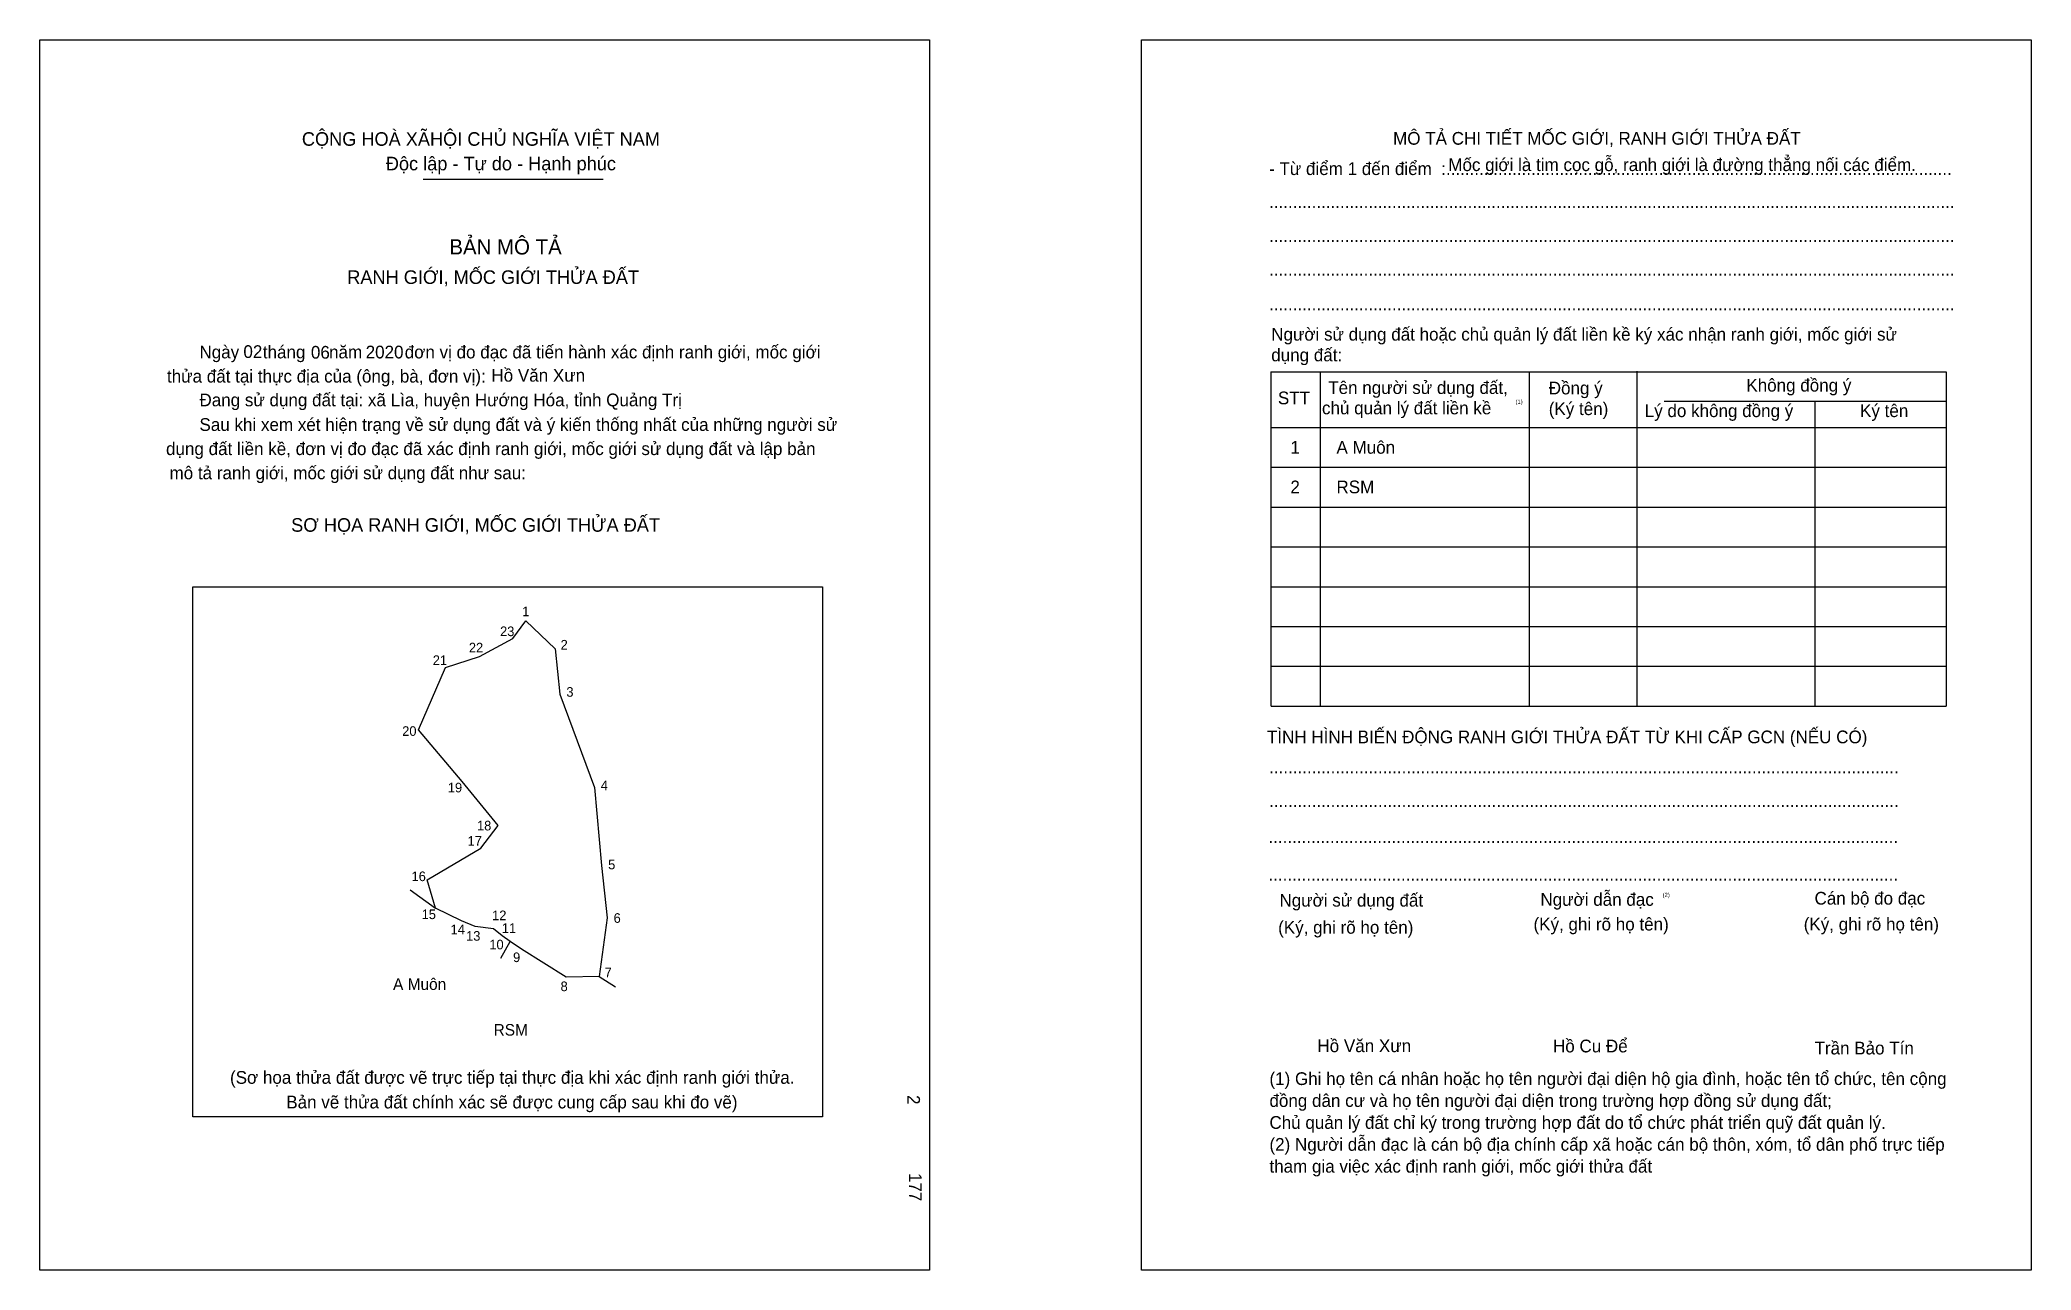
# Model space of a CAD drawing. Extents: x 552695 to 553610, y 1819762 to 1820328.
import ezdxf

# ---------------------------------------------------------------- set-up
doc = ezdxf.new("R2010")
doc.units = 0
for name, color, linetype in [('bmtKhungInTrang1', 7, 'Continuous'), ('bmtKhungInTrang2', 7, 'Continuous'), ('bmtNoiDung', 7, 'Continuous'), ('bmtTemplate', 7, 'Continuous'), ('CanhThua', 7, 'Continuous'), ('RauThua', 7, 'Continuous'), ('SoHieuDinhThua', 7, 'Continuous'), ('TenChuLanCan', 7, 'Continuous')]:
    doc.layers.add(name, color=color, linetype=linetype)

msp = doc.modelspace()

# ---------------------------------------------------------------- linework, layer by layer
at = {"layer": 'bmtKhungInTrang1'}
msp.add_lwpolyline([(552695.09, 1820327.62), (553103.74, 1820327.62), (553103.74, 1819762.4), (552695.09, 1819762.4)], close=True, dxfattribs=at)
at = {"layer": 'bmtKhungInTrang2'}
msp.add_lwpolyline([(553201.2, 1820327.62), (553609.85, 1820327.62), (553609.85, 1819762.4), (553201.2, 1819762.4)], close=True, dxfattribs=at)
at = {"layer": 'bmtTemplate'}
for p, q in [((552871.19, 1820263.57), (552953.83, 1820263.57)), ((553283.18, 1820175.17), (553283.18, 1820021.51)), ((553379.31, 1820175.17), (553379.31, 1820021.51)), ((553428.77, 1820175.36), (553428.77, 1820021.51)), ((553570.73, 1820175.17), (553570.73, 1820021.51)), ((553441.31, 1820161.64), (553570.73, 1820161.64)), ((553260.76, 1820149.56), (553570.73, 1820149.56)), ((553260.76, 1820131.27), (553570.73, 1820131.27)), ((553260.76, 1820112.98), (553570.73, 1820112.98)), ((553260.76, 1820094.68), (553570.73, 1820094.68)), ((553260.76, 1820076.39), (553570.73, 1820076.39)), ((553260.76, 1820058.1), (553570.73, 1820058.1)), ((553260.76, 1820039.81), (553570.73, 1820039.81)), ((553260.76, 1820021.51), (553570.73, 1820021.51))]:
    msp.add_line(p, q, dxfattribs=at)
for points in [[(553260.57, 1820175.17), (553570.73, 1820175.17)], [(553260.57, 1820175.17), (553260.57, 1820021.51)], [(553510.4, 1820161.45), (553510.4, 1820021.51)]]:
    msp.add_lwpolyline(points, dxfattribs=at)
msp.add_lwpolyline([(552765.39, 1819832.8), (552765.39, 1820076.37), (553054.55, 1820076.37), (553054.55, 1819832.8)], close=True, dxfattribs=at)
at = {"layer": 'CanhThua'}
for p, q in [((552897.02, 1820044.33), (552912.39, 1820052.55)), ((552912.39, 1820052.55), (552918.32, 1820060.66)), ((552918.32, 1820060.66), (552931.85, 1820047.77)), ((552881.4, 1820039.34), (552897.02, 1820044.33)), ((552931.85, 1820047.77), (552934.02, 1820027.04)), ((552869.07, 1820010.71), (552881.4, 1820039.34)), ((552934.02, 1820027.04), (552949.95, 1819984.1)), ((552889.03, 1819986.92), (552869.07, 1820010.71)), ((552905.61, 1819966.76), (552889.03, 1819986.92)), ((552949.95, 1819984.1), (552953.17, 1819948.33)), ((552897.64, 1819956.31), (552905.61, 1819966.76)), ((552873.09, 1819941.71), (552897.64, 1819956.31)), ((552953.17, 1819948.33), (552955.75, 1819924.25)), ((552876.9, 1819928.74), (552873.09, 1819941.71)), ((552888.79, 1819922.96), (552876.9, 1819928.74)), ((552955.75, 1819924.25), (552952.02, 1819897.35)), ((552895.04, 1819920.23), (552888.79, 1819922.96)), ((552903.45, 1819919.28), (552895.04, 1819920.23)), ((552907.53, 1819916.02), (552903.45, 1819919.28)), ((552911.18, 1819913.47), (552907.53, 1819916.02)), ((552916.4, 1819909.82), (552911.18, 1819913.47)), ((552936.91, 1819897.05), (552916.4, 1819909.82)), ((552952.02, 1819897.35), (552936.91, 1819897.05))]:
    msp.add_line(p, q, dxfattribs=at)
at = {"layer": 'RauThua'}
for p, q in [((552865.24, 1819937.11), (552876.9, 1819928.74)), ((552906.85, 1819905.72), (552911.18, 1819913.47)), ((552952.02, 1819897.35), (552959.46, 1819892.62))]:
    msp.add_line(p, q, dxfattribs=at)

# ---------------------------------------------------------------- texts
at = {"layer": 'bmtNoiDung'}
for s, height, p in [('02', 5.847, (552788.6, 1820181.47)), ('06', 5.847, (552819.61, 1820181.15)), ('2020', 5.847, (552844.76, 1820181.27)), ('Hồ Văn Xưn', 5.847, (552902.53, 1820170.59)), ('A Muôn ', 5.847, (553290.72, 1820137.49)), ('1', 5.85, (553269.56, 1820137.49)), ('2', 5.85, (553269.56, 1820119.29)), ('RSM ', 5.847, (553290.72, 1820119.29)), ('Hồ Văn Xưn', 5.847, (553281.97, 1819862.57))]:
    msp.add_text(s, height=height, dxfattribs=at).set_placement(p)
for s, height, p in [('2', 5.85, (553093.57, 1819842.86)), ('177', 5.847, (553094.4, 1819807.07))]:
    msp.add_text(s, height=height, rotation=270, dxfattribs=at).set_placement(p)
at = {"layer": 'bmtTemplate'}
for s, height, p in [('CỘNG HOÀ XÃHỘI CHỦ NGHĨA VIỆT NAM', 6.237, (552815.46, 1820278.95)), ('MÔ TẢ CHI TIẾT MỐC GIỚI, RANH GIỚI THỬA ĐẤT', 5.8449, (553316.74, 1820279.44)), ('Độc lập - Tự do - Hạnh phúc', 6.237, (552854.03, 1820267.67)), ('- Từ điểm 1 đến điểm  :...........................................................................................................', 5.84494, (553259.77, 1820265.51)), ('Mốc giới là tim cọc gỗ, ranh giới là đường thẳng nối các điểm.', 5.8449, (553342.1, 1820267.33)), ('.................................................................................................................................................', 5.84494, (553259.77, 1820250.36)), ('BẢN MÔ TẢ', 7.017, (552883.22, 1820229.01)), ('.................................................................................................................................................', 5.84494, (553259.77, 1820234.81)), ('RANH GIỚI, MỐC GIỚI THỬA ĐẤT', 6.237, (552836.31, 1820215.48)), ('.................................................................................................................................................', 5.84494, (553259.77, 1820219.26)), ('.................................................................................................................................................', 5.84494, (553259.77, 1820203.35)), ('Người sử dụng đất hoặc chủ quản lý đất liền kề ký xác nhận ranh giới, mốc giới sử', 5.8449, (553260.76, 1820189.44)), ('Ngày     tháng     năm         đơn vị đo đạc đã tiến hành xác định ranh giới, mốc giới ', 5.8472, (552768.41, 1820181.28)), ('dụng đất:', 5.845, (553260.76, 1820179.93)), ('thửa đất tại thực địa của (ông, bà, đơn vị):', 5.8472, (552753.5, 1820170.17)), ('Tên người sử dụng đất,', 5.8449, (553286.95, 1820164.93)), ('Đồng ý', 5.845, (553388.25, 1820164.75)), ('Không đồng ý', 5.8449, (553479.02, 1820166.03)), ('Đang sử dụng đất tại: xã Lìa, huyện Hướng Hóa, tỉnh Quảng Trị', 5.8472, (552768.41, 1820159.27)), ('STT', 5.845, (553263.82, 1820160.18)), ('chủ quản lý đất liền kề', 5.8449, (553284.08, 1820155.58)), ('(1)', 1.949, (553372.98, 1820160.39)), ('Sau khi xem xét hiện trạng về sử dụng đất và ý kiến thống nhất của những người sử ', 5.8472, (552768.41, 1820147.96)), ('(Ký tên)', 5.845, (553388.25, 1820155.24)), ('Lý do không đồng ý', 5.8449, (553432.34, 1820154.32)), ('Ký tên', 5.845, (553531.25, 1820154.32)), ('dụng đất liền kề, đơn vị đo đạc đã xác định ranh giới, mốc giới sử dụng đất và lập bản', 5.8472, (552753.06, 1820136.86)), ('mô tả ranh giới, mốc giới sử dụng đất như sau:', 5.8472, (552754.67, 1820125.75)), ('SƠ HỌA RANH GIỚI, MỐC GIỚI THỬA ĐẤT', 6.237, (552810.54, 1820101.63)), ('TÌNH HÌNH BIẾN ĐỘNG RANH GIỚI THỬA ĐẤT TỪ KHI CẤP GCN (NẾU CÓ)', 5.8449, (553258.79, 1820004.45)), ('.....................................................................................................................................', 5.85371, (553259.77, 1819990.7)), ('.....................................................................................................................................', 5.85371, (553259.77, 1819975.15)), ('.....................................................................................................................................', 5.85371, (553259.47, 1819958.69)), ('.....................................................................................................................................', 5.85371, (553259.47, 1819941.31)), ('Người sử dụng đất', 5.8449, (553264.54, 1819929.42)), ('Người dẫn đạc', 5.8449, (553384.42, 1819929.79)), ('(2)', 1.949, (553440.55, 1819933.82)), ('Cán bộ đo đạc', 5.8449, (553510.34, 1819930.34)), ('(Ký, ghi rõ họ tên)', 5.8449, (553381.24, 1819918.45)), ('(Ký, ghi rõ họ tên)', 5.8449, (553505.37, 1819918.45)), ('(Ký, ghi rõ họ tên)', 5.8449, (553263.94, 1819916.98)), ('Hồ Cu Để', 5.845, (553390.18, 1819862.46)), ('Trần Bảo Tín', 5.8449, (553510.34, 1819861.51)), ('(Sơ họa thửa đất được vẽ trực tiếp tại thực địa khi xác định ranh giới thửa.', 5.8472, (552782.45, 1819848.02)), ('(1) Ghi họ tên cá nhân hoặc họ tên người đại diện hộ gia đình, hoặc tên tổ chức, tên cộng', 5.8449, (553259.94, 1819847.46)), ('Bản vẽ thửa đất chính xác sẽ được cung cấp sau khi đo vẽ)', 5.8472, (552808.3, 1819836.71)), ('đồng dân cư và họ tên người đại diện trong trường hợp đồng sử dụng đất;', 5.8449, (553259.94, 1819837.39)), ('Chủ quản lý đất chỉ ký trong trường hợp đất do tổ chức phát triển quỹ đất quản lý.', 5.8449, (553259.94, 1819827.33)), ('(2) Người dẫn đạc là cán bộ địa chính cấp xã hoặc cán bộ thôn, xóm, tổ dân phố trực tiếp', 5.8449, (553259.94, 1819817.27)), ('tham gia việc xác định ranh giới, mốc giới thửa đất', 5.8449, (553259.94, 1819807.21))]:
    msp.add_text(s, height=height, dxfattribs=at).set_placement(p)
at = {"layer": 'SoHieuDinhThua'}
for s, height, p in [('1', 4.42, (552916.7, 1820062.85)), ('23', 4.417, (552906.5, 1820053.68)), ('21', 4.417, (552875.57, 1820040.41)), ('22', 4.417, (552892.17, 1820046.19)), ('2', 4.42, (552934.32, 1820047.51)), ('3', 4.42, (552936.96, 1820025.83)), ('20', 4.417, (552861.55, 1820007.86)), ('19', 4.417, (552882.51, 1819981.89)), ('4', 4.42, (552952.74, 1819982.87)), ('17', 4.417, (552891.58, 1819957.4)), ('18', 4.417, (552895.91, 1819964.43)), ('16', 4.417, (552865.85, 1819941.12)), ('5', 4.42, (552956.15, 1819946.55)), ('15', 4.417, (552870.48, 1819923.68)), ('12', 4.417, (552902.86, 1819923.19)), ('6', 4.42, (552958.66, 1819921.97)), ('14', 4.417, (552883.78, 1819916.74)), ('13', 4.417, (552890.9, 1819913.75)), ('11', 4.417, (552907.31, 1819917.35)), ('10', 4.417, (552901.57, 1819909.78)), ('9', 4.42, (552912.48, 1819903.93)), ('7', 4.42, (552954.54, 1819897)), ('8', 4.42, (552934.3, 1819890.59))]:
    msp.add_text(s, height=height, dxfattribs=at).set_placement(p)
at = {"layer": 'TenChuLanCan'}
for s, p in [('A Muôn', (552857.35, 1819891.15)), ('RSM', (552903.54, 1819870.16))]:
    msp.add_text(s, height=5.3, dxfattribs=at).set_placement(p)

doc.saveas('drawing.dxf')
